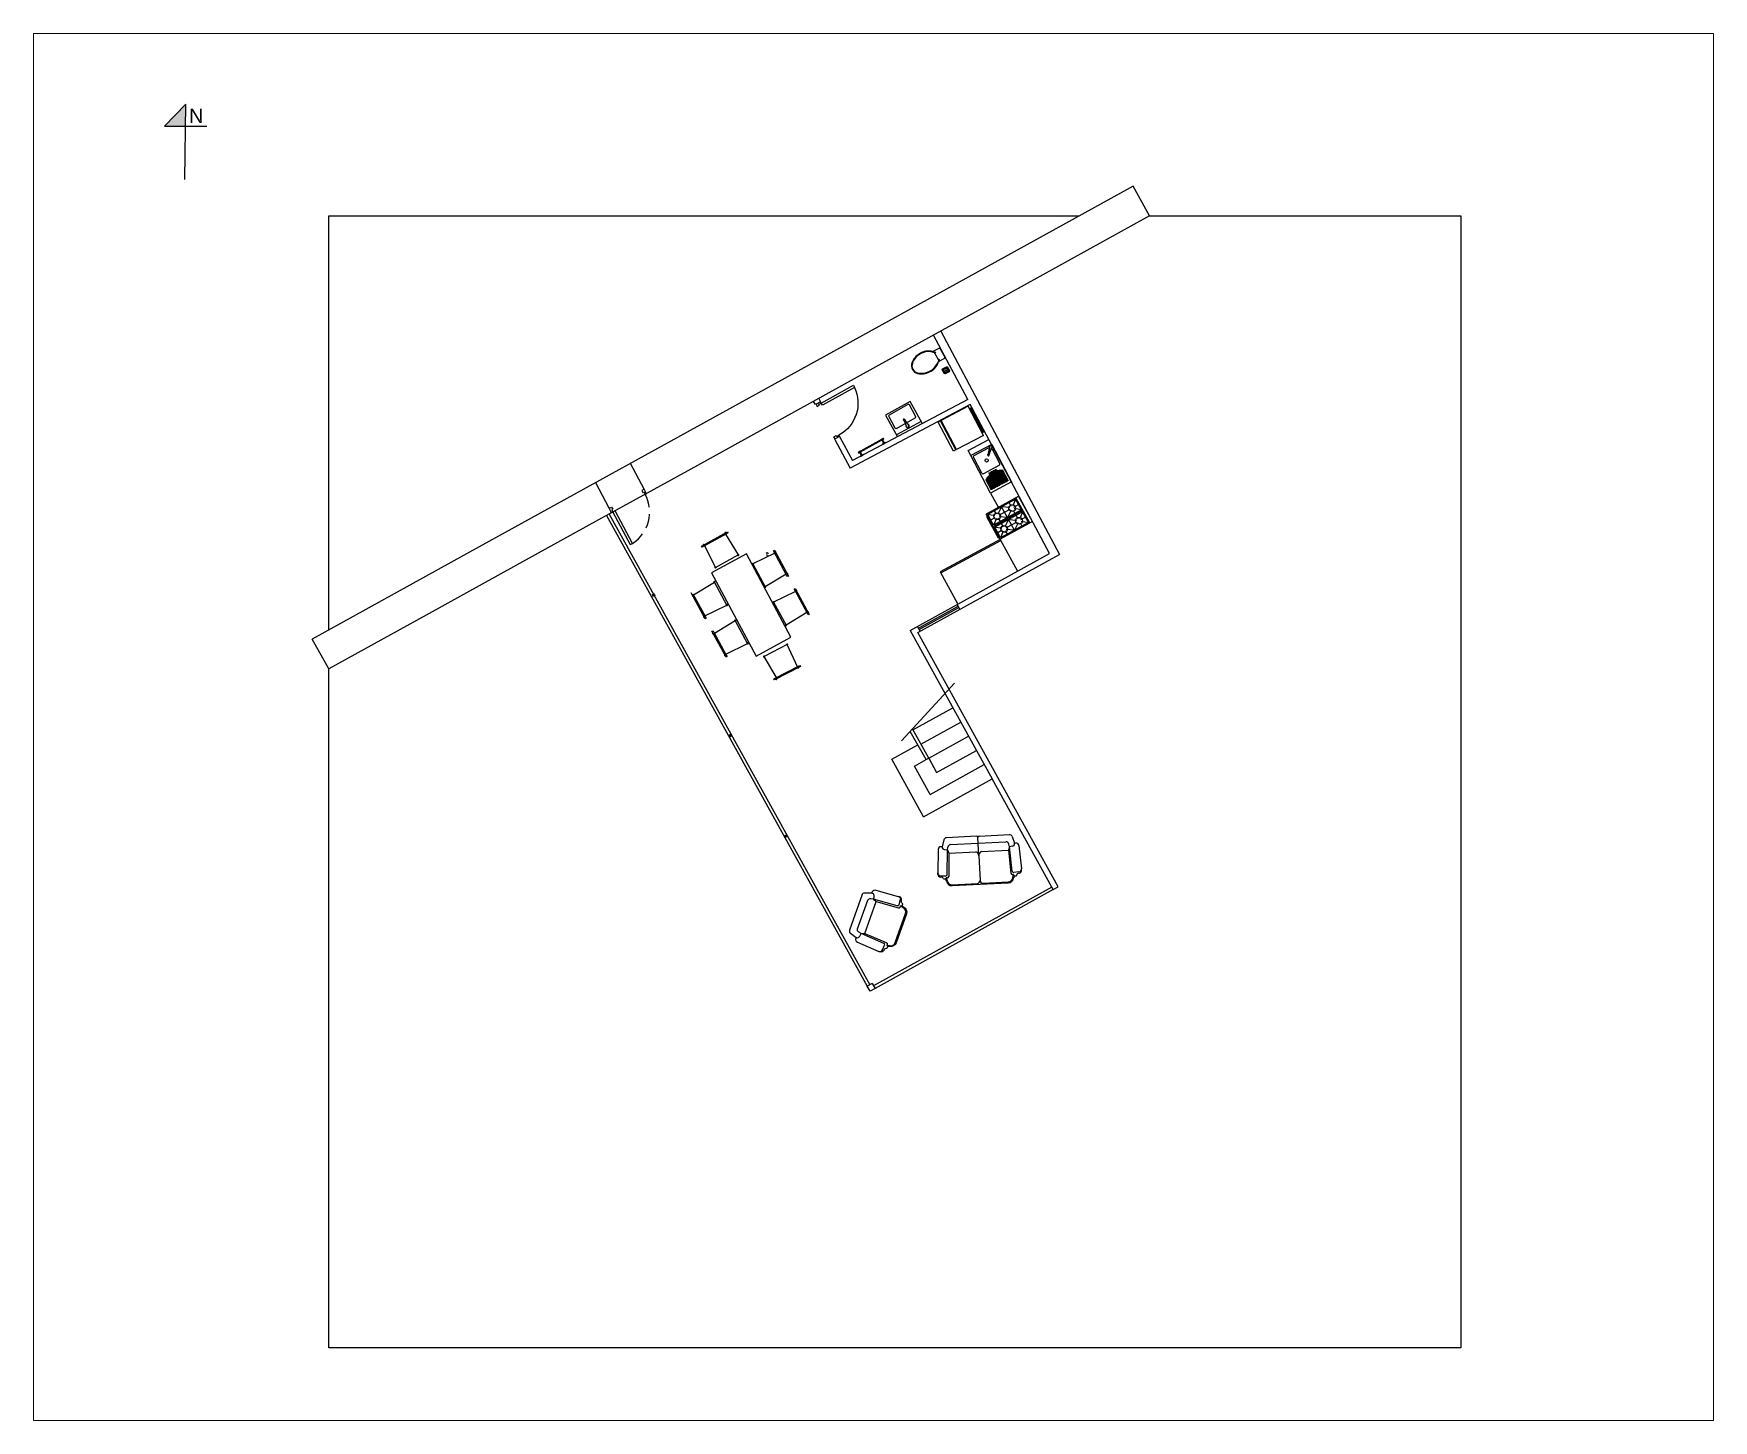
# Paper-space layout 'Layout1' of a CAD drawing. Header units: millimetres. Extents: x 54 to 351, y 12 to 257.
# The model-space entities are those that its viewports show. They can reach past a viewport. Long polylines and large blocks are cut down to what shows.
import ezdxf

# ---------------------------------------------------------------- set-up
doc = ezdxf.new("R2010")
doc.units = ezdxf.units.MM
doc.linetypes.add('ACAD_ISO04W100', pattern=[30, 24, -3, 0, -3])
doc.linetypes.add('HIDDEN', pattern=[0.375, 0.25, -0.125])
for name, color, linetype in [('A-DOOR-FULL', 3, 'Continuous'), ('A-FLOOR-STRS', 3, 'Continuous'), ('A-FURN', 9, 'Continuous'), ('A-GLAZ-FULL', 4, 'Continuous'), ('A-WALL-FULL-EXTR', 1, 'Continuous'), ('A-WALL-FULL-INTR', 2, 'Continuous')]:
    doc.layers.add(name, color=color, linetype=linetype)
doc.styles.add('Annotativa', font='arial.ttf')

# ---------------------------------------------------------------- blocks, each defined once
blk = doc.blocks.new('DOOR-65')
for points in [[(-0.07, 0.74), (-0.07, 0.09), (-0.025, 0.09), (-0.025, 0.74), (-0.07, 0.74)], [(-0.675, 0.09), (-0.7, 0.09), (-0.7, 0), (-0.655, 0), (-0.655, 0.045), (-0.675, 0.045), (-0.675, 0.09)], [(-0.025, 0.09), (0, 0.09), (0, 0), (-0.045, 0), (-0.045, 0.045), (-0.025, 0.045), (-0.025, 0.09)]]:
    blk.add_lwpolyline(points)
at = {"linetype": 'HIDDEN'}
blk.add_arc((-0.022, 0.089), 0.653, 94.2076, 179.8995, dxfattribs=at)

msp = doc.modelspace()

# ---------------------------------------------------------------- linework, layer by layer
at = {"linetype": 'ACAD_ISO04W100', "ltscale": 0.1}
msp.add_line((2293.7, -633.1), (2387.6, -531), dxfattribs=at)
at = {"layer": 'A-DOOR-FULL'}
for points in [[(1840.8, -197.3), (1843, -196.2), (1838.8, -188.2), (1834.8, -190.3), (1836.9, -194.3), (1838.7, -193.4), (1840.8, -197.3)], [(1783.8, -228.6), (1781.6, -229.8), (1777.4, -221.9), (1781.4, -219.8), (1783.5, -223.7), (1781.7, -224.7), (1783.8, -228.6)], [(1818.2, -284), (1787.8, -226.5), (1783.8, -228.6), (1814.2, -286.1), (1818.2, -284)]]:
    msp.add_lwpolyline(points, dxfattribs=at)
at = {"layer": 'A-DOOR-FULL', "linetype": 'HIDDEN'}
msp.add_arc((1783.5, -228.7), 65.3, 302.0952, 28.7063, dxfattribs=at)
at = {"layer": 'A-FLOOR-STRS', "ltscale": 0.1}
for p, q in [((2314, -613.4), (2384.5, -574.6)), ((2327.8, -638.5), (2398.3, -599.6)), ((2276.4, -665.3), (2322.8, -639.7)), ((2341.7, -663.6), (2412.2, -624.7)), ((2355.5, -688.7), (2426.1, -649.8)), ((2332.4, -766.9), (2276.4, -665.3)), ((2316.5, -677.5), (2337.3, -666)), ((2344.1, -727.7), (2316.5, -677.5)), ((2341.7, -663.6), (2355.5, -688.7)), ((2344.1, -727.7), (2439.9, -674.9)), ((2332.4, -766.9), (2453.8, -700))]:
    msp.add_line(p, q, dxfattribs=at)
at = {"layer": 'A-FURN'}
for p, q in [((2359.6, 60.3), (2350.5, 55.4)), ((2350.5, 55.4), (2360.2, 37.7)), ((2351, 54.5), (2352.3, 55.2)), ((2351, 54.5), (2352.5, 51.9)), ((2352.3, 55.2), (2353.8, 52.6)), ((2352.5, 51.9), (2353.8, 52.6)), ((2358.3, 41.2), (2359.6, 42)), ((2359.6, 42), (2361.1, 39.3)), ((2359.7, 38.6), (2361.1, 39.3)), ((2360.2, 37.7), (2369.3, 42.7)), ((2365.7, 23), (2366.1, 24.4)), ((2369.6, 16), (2365.7, 23)), ((2366.1, 24.4), (2373.1, 28.2)), ((2366.3, 23.1), (2366.5, 24)), ((2369.9, 16.4), (2366.3, 23.1)), ((2366.5, 24), (2373.2, 27.7)), ((2367.3, 23.2), (2367.4, 23.3)), ((2370.6, 17.3), (2367.3, 23.2)), ((2367.4, 23.3), (2373.3, 26.6)), ((2370.9, 15.6), (2369.6, 16)), ((2370.9, 16.1), (2369.9, 16.4)), ((2370.8, 17.2), (2370.6, 17.3)), ((2376.7, 20.5), (2370.8, 17.2)), ((2377.5, 19.8), (2370.9, 16.1)), ((2377.9, 19.4), (2370.9, 15.6)), ((2373.1, 28.2), (2374.5, 27.8)), ((2373.2, 27.7), (2374.2, 27.4)), ((2373.3, 26.6), (2373.5, 26.5)), ((2373.5, 26.5), (2376.7, 20.6)), ((2374.2, 27.4), (2377.8, 20.7)), ((2374.5, 27.8), (2378.3, 20.8)), ((2376.7, 20.6), (2376.7, 20.5)), ((2377.8, 20.7), (2377.5, 19.8)), ((2378.3, 20.8), (2377.9, 19.4)), ((2308.9, -33.2), (2265.3, -57.7)), ((2265.3, -57.7), (2285.8, -94.6)), ((2305, -38.6), (2271.9, -57.3)), ((2318.6, -59.4), (2307.7, -39.4)), ((2330.3, -71.5), (2308.9, -33.2)), ((2271.1, -60), (2282.2, -79.9)), ((2328.7, -68.7), (2284.6, -92.4)), ((2284.9, -80.7), (2300.3, -72.1)), ((2302.8, -70.7), (2318.1, -62.2)), ((2258.2, -100.7), (2221, -121.2)), ((2221.5, -122.1), (2258.6, -101.6)), ((2259.9, -99.4), (2258.1, -100.3)), ((2258.1, -100.3), (2258.3, -100.5)), ((2258.3, -100.5), (2258.1, -100.6)), ((2258.1, -100.6), (2258.2, -100.7)), ((2258.6, -101.6), (2258.2, -100.7)), ((2258.3, -100.5), (2258.8, -101.6)), ((2258.6, -101.6), (2258.7, -101.7)), ((2258.7, -101.7), (2258.8, -101.6)), ((2258.8, -101.6), (2259, -101.8)), ((2259, -101.8), (2260.7, -100.8)), ((2262.3, -107.1), (2259.3, -101.6)), ((2260, -99.6), (2259.9, -99.4)), ((2260.4, -99.4), (2260, -99.6)), ((2260.6, -100.6), (2260, -99.6)), ((2260.3, -108.2), (2265.5, -105.4)), ((2261, -100.4), (2260.4, -99.4)), ((2263.4, -106.5), (2260.4, -101)), ((2265.7, -105.8), (2260.5, -108.7)), ((2260.6, -100.6), (2261, -100.4)), ((2260.7, -100.8), (2260.6, -100.6)), ((2261, -99), (2260.8, -99.1)), ((2261.4, -100.2), (2260.8, -99.1)), ((2261.6, -100.1), (2261, -99)), ((2261.4, -100.2), (2261.6, -100.1)), ((2261.7, -98.6), (2261.6, -98.7)), ((2262.2, -99.7), (2261.6, -98.7)), ((2262.3, -99.7), (2261.7, -98.6)), ((2262.2, -99.7), (2262.3, -99.7)), ((2453, -109), (2415.9, -128.7)), ((2446.7, -115.7), (2421.6, -129)), ((2449.2, -115.8), (2448.2, -115.5)), ((2453, -116.9), (2452.4, -116.8)), ((2453, -109), (2488.2, -175.3)), ((2467.5, -143.1), (2454.2, -117.9)), ((2217.5, -123.1), (2217.4, -123.1)), ((2217.4, -123.1), (2217.9, -124.2)), ((2218.1, -124.1), (2217.5, -123.1)), ((2217.9, -124.2), (2218.1, -124.1)), ((2218.7, -123.8), (2218.1, -122.7)), ((2218.3, -122.7), (2218.1, -122.7)), ((2218.8, -123.7), (2218.3, -122.7)), ((2219.1, -122.2), (2218.7, -122.4)), ((2219.3, -123.4), (2218.7, -122.4)), ((2218.7, -123.8), (2218.8, -123.7)), ((2220.7, -121), (2218.9, -122)), ((2218.9, -122), (2219.1, -122.2)), ((2219.6, -123.2), (2219.1, -122.2)), ((2219.3, -123.4), (2219.6, -123.2)), ((2219.6, -123.2), (2219.8, -123.5)), ((2219.8, -123.5), (2221.5, -122.5)), ((2223.2, -128.7), (2220.1, -123.3)), ((2220.8, -121.2), (2220.7, -121)), ((2221, -121.1), (2220.8, -121.2)), ((2220.8, -121.2), (2221.4, -122.3)), ((2221, -121.2), (2221, -121.1)), ((2221.5, -122.1), (2221, -121.2)), ((2226.3, -127), (2221.1, -129.9)), ((2224.2, -128.2), (2221.2, -122.7)), ((2221.3, -130.3), (2226.5, -127.5)), ((2221.4, -122.3), (2221.6, -122.2)), ((2221.5, -122.5), (2221.4, -122.3)), ((2221.6, -122.2), (2221.5, -122.1)), ((2435.7, -160), (2420.7, -131.7)), ((2466.7, -145.8), (2438.5, -160.8)), ((2447.1, -125.1), (2446.6, -126.5)), ((2449.2, -125.7), (2448.7, -127.2)), ((2452.8, -190.2), (2442.7, -171.3)), ((2454.6, -189.3), (2443.9, -169.2)), ((2456.3, -188.3), (2445.1, -167.2)), ((2458.1, -187.4), (2446.4, -165.5)), ((2461.6, -185.5), (2447.7, -159.4)), ((2459.9, -186.5), (2447.8, -163.8)), ((2463.4, -184.6), (2449.5, -158.5)), ((2488.2, -175.3), (2451.1, -195)), ((2465.2, -183.7), (2451.3, -157.5)), ((2466.9, -182.7), (2453, -156.6)), ((2468.7, -181.8), (2454.8, -155.7)), ((2470.4, -180.8), (2456.6, -154.7)), ((2472.2, -179.9), (2458.3, -153.8)), ((2474, -179), (2460.1, -152.8)), ((2475.7, -178), (2463.4, -154.8)), ((2477.5, -177.1), (2465.5, -154.4)), ((2479.3, -176.2), (2467.6, -154.1)), ((2481, -175.2), (2469.8, -154)), ((2482.8, -174.3), (2472.1, -154.1)), ((1940.6, -288.8), (1986.1, -263.6)), ((1984.4, -266.8), (1944.2, -289.1)), ((1980.8, -266.5), (1981.8, -268.2)), ((1987, -265.3), (1984.4, -266.8)), ((1941.6, -290.6), (1940.6, -288.8)), ((1944.2, -289.1), (1941.6, -290.6)), ((1945.9, -285.9), (1946.8, -287.7)), ((1945.9, -288.2), (1965.1, -326.7)), ((1982.7, -267.8), (2005.3, -304.4)), ((2067.4, -296.9), (2069.1, -296)), ((2069.1, -296), (2093.9, -341.7)), ((2468.1, -277.1), (2362.3, -334.3)), ((1965.1, -326.7), (2005.3, -304.4)), ((2069.8, -301.3), (2031, -320.1)), ((2031, -320.1), (2053, -360.5)), ((2054.8, -301.1), (2056.5, -300.1)), ((2056.5, -300.1), (2058, -302.7)), ((2057.6, -306.3), (2059.4, -305.4)), ((2090.7, -340), (2067.4, -296.9)), ((2072, -301.2), (2070.2, -302.2)), ((1926.3, -374.8), (1963.1, -352.5)), ((1985.1, -393), (1963.1, -352.5)), ((2089.8, -338.2), (2053, -360.5)), ((2091.1, -336.4), (2089.3, -337.3)), ((1946.9, -417.1), (1922.1, -371.4)), ((1925.3, -373.1), (1947.3, -413.5)), ((2106.6, -369.1), (2067.8, -387.9)), ((2104.2, -364.7), (2105.9, -363.8)), ((2105.6, -367.4), (2104.2, -364.7)), ((2127.6, -407.8), (2105.6, -367.4)), ((2105.9, -363.8), (2130.7, -409.5)), ((2108.8, -369), (2107, -370)), ((1944.1, -411.8), (1945.8, -410.9)), ((1946.3, -411.7), (1985.1, -393)), ((1947.3, -413.5), (1948.7, -416.1)), ((2067.8, -387.9), (2089.8, -428.3)), ((2126.6, -406), (2089.8, -428.3)), ((2127.9, -404.2), (2126.1, -405.2)), ((2129, -410.4), (2127.6, -407.8)), ((2130.7, -409.5), (2129, -410.4)), ((1948.7, -416.1), (1946.9, -417.1)), ((1958.9, -439.2), (1960.7, -438.2)), ((1983.8, -484.9), (1958.9, -439.2)), ((1960.7, -438.2), (1962.1, -440.9)), ((1961.8, -444.5), (1963.6, -443.5)), ((1962.1, -440.9), (1984.1, -481.3)), ((1963.1, -442.6), (1999.9, -420.4)), ((2021.9, -460.8), (1999.9, -420.4)), ((1983.1, -479.5), (2021.9, -460.8)), ((2091.7, -462.7), (2050.9, -484)), ((2109.8, -501.8), (2091.7, -462.7)), ((1980.9, -479.6), (1982.7, -478.7)), ((1985.5, -483.9), (1983.8, -484.9)), ((1984.1, -481.3), (1985.5, -483.9)), ((2072.6, -521.2), (2050.9, -484)), ((2115.1, -501.2), (2069.1, -525.3)), ((2070.8, -522.1), (2111.6, -500.8)), ((2109.8, -504), (2108.9, -502.2)), ((2111.6, -500.8), (2114.2, -499.5)), ((2114.2, -499.5), (2115.1, -501.2)), ((2068.1, -523.5), (2070.8, -522.1)), ((2069.1, -525.3), (2068.1, -523.5)), ((2074.4, -522.5), (2073.5, -520.8)), ((2431.2, -801.1), (2484.4, -798.5)), ((2358.5, -824.8), (2357.8, -866.1)), ((2365.3, -819.8), (2363.2, -819.9)), ((2368.4, -807.8), (2365.3, -819.8)), ((2369.8, -824.8), (2375, -825.4)), ((2426.2, -801.4), (2373, -804)), ((2374.3, -868.9), (2375, -825.4)), ((2375, -825.4), (2375.6, -820.6)), ((2375, -825.4), (2377.6, -831.3)), ((2377.6, -831.3), (2425, -829)), ((2430.4, -836.2), (2428.8, -803.7)), ((2435, -828.5), (2482.5, -826.1)), ((2484.4, -820), (2482.5, -826.1)), ((2482.5, -826.1), (2487, -866.9)), ((2484.4, -820), (2483.4, -815.2)), ((2489.5, -818.9), (2484.4, -820)), ((2489.5, -863.2), (2484.4, -820)), ((2489.3, -801.8), (2493.5, -813.4)), ((2493.5, -813.4), (2495.6, -813.3)), ((2500.8, -817.7), (2505.6, -858.8)), ((2377.6, -831.3), (2377.1, -872.3)), ((2430.4, -836.2), (2432.5, -879.7)), ((2505.7, -861), (2505.6, -858.8)), ((2357.9, -868.4), (2357.8, -866.1)), ((2362.7, -871.2), (2371.7, -871.4)), ((2363.1, -873.4), (2362.8, -873.4)), ((2367.9, -877.4), (2367.8, -877)), ((2372, -877.2), (2367.9, -877.4)), ((2372, -877.2), (2372.8, -874.9)), ((2373, -880.6), (2372, -877.2)), ((2374.7, -874.8), (2372.8, -874.9)), ((2372.8, -874.9), (2374.5, -880.2)), ((2383.2, -887.1), (2427.8, -884.9)), ((2437.8, -884.4), (2482.3, -882.2)), ((2489.6, -869.1), (2491.5, -869)), ((2490.4, -874.5), (2491.5, -869)), ((2491.5, -869), (2492.6, -871.3)), ((2492.6, -871.3), (2491.9, -874.7)), ((2501.2, -864.4), (2492.2, -865.4)), ((2492.6, -871.3), (2496.6, -871.1)), ((2496.6, -871.1), (2496.7, -870.6)), ((2501.1, -866.6), (2501.3, -866.6))]:
    msp.add_line(p, q, dxfattribs=at)
at = {"layer": 'A-FURN', "ltscale": 0.1}
for p, q in [((2370.2, 45.9), (2362.8, 59.4)), ((2440.6, -86.3), (2418.2, -43.8)), ((2260.3, -108.2), (2260.5, -108.7)), ((2265.5, -105.4), (2265.7, -105.8)), ((2411.2, -119.9), (2448.1, -100.3)), ((2221.1, -129.9), (2221.3, -130.3)), ((2226.3, -127), (2226.5, -127.5)), ((2415.9, -128.7), (2411.2, -119.9)), ((2451.1, -195), (2464.8, -220.4)), ((2524.9, -245.5), (2500.3, -200.8)), ((1986.1, -263.6), (1987, -265.3)), ((2363.2, -336), (2469, -278.8)), ((2468.1, -277.1), (2498.9, -333)), ((2415.2, -305.7), (2416.1, -307.4)), ((2092.2, -342.6), (2090.7, -340)), ((2093.9, -341.7), (2092.2, -342.6)), ((2362.3, -334.3), (2393.1, -391.4)), ((2380.3, -816.2), (2478.2, -811.3)), ((2383.3, -888.6), (2482.4, -883.7))]:
    msp.add_line(p, q, dxfattribs=at)
at = {"layer": 'A-FURN', "ltscale": 0.001}
for p, q in [((2411.5, -41.8), (2363.7, -67)), ((2438.5, -93.1), (2411.5, -41.8)), ((2418.2, -43.8), (2413.8, -46.2)), ((2438, -87.7), (2415.6, -45.2)), ((2438.8, -87.2), (2416.4, -44.8)), ((2362.8, -67.4), (2358.4, -69.8)), ((2385.5, -121.1), (2358.4, -69.8)), ((2389.9, -118.7), (2362.8, -67.4)), ((2364.2, -67.8), (2363.3, -68.3)), ((2390.8, -118.3), (2363.7, -67)), ((2440.6, -86.3), (2436.2, -88.6)), ((2390.3, -117.4), (2389.4, -117.8)), ((2438.5, -93.1), (2390.8, -118.3)), ((2389.9, -118.7), (2385.5, -121.1)), ((2451.1, -195), (2415.9, -128.7)), ((2501.2, -200.4), (2443.4, -232.2)), ((2495.2, -205.9), (2470.6, -219.4)), ((2495.2, -205.9), (2490.4, -217.9)), ((2505.5, -224.7), (2495.2, -205.9)), ((2520.6, -247.9), (2495.9, -203.2)), ((2468, -276.8), (2443.4, -232.2)), ((2468, -276.8), (2443.4, -232.2)), ((2470.6, -219.4), (2446.1, -232.9)), ((2458.8, -235.3), (2446.1, -232.9)), ((2456.5, -251.8), (2446.1, -232.9)), ((2508.2, -225.5), (2455.7, -254.5)), ((2457.5, -226.7), (2460.8, -232.6)), ((2470.6, -219.4), (2464.1, -232.4)), ((2466.1, -234.2), (2475.8, -228.8)), ((2481, -238.3), (2466.5, -236.9)), ((2485.1, -220.8), (2470.6, -219.4)), ((2481, -238.3), (2470.6, -219.4)), ((2475.8, -228.8), (2485.5, -223.5)), ((2507.5, -228.2), (2480.9, -242.9)), ((2505.5, -224.7), (2481, -238.3)), ((2487.6, -225.3), (2481, -238.3)), ((2483.8, -212.2), (2487.1, -218.2)), ((2490.9, -225.1), (2494.1, -231)), ((2492.4, -219.7), (2500.3, -215.3)), ((2505.2, -224.9), (2492.8, -222.4)), ((2496.1, -234.5), (2499.4, -240.5)), ((2507.5, -228.2), (2502.7, -240.3)), ((2517.8, -247.1), (2507.5, -228.2)), ((2451.3, -242.4), (2459.2, -238)), ((2481, -238.3), (2456.5, -251.8)), ((2461.3, -239.8), (2456.5, -251.8)), ((2481.2, -242.7), (2458.4, -255.3)), ((2468.8, -274.1), (2458.4, -255.3)), ((2471.1, -257.6), (2458.4, -255.3)), ((2463.6, -264.7), (2471.5, -260.3)), ((2464.6, -239.5), (2467.9, -245.5)), ((2524.9, -245.5), (2468, -276.8)), ((2493.3, -260.6), (2468.8, -274.1)), ((2473.6, -262.1), (2468.8, -274.1)), ((2469.8, -249), (2473.1, -255)), ((2482.9, -241.8), (2476.4, -254.7)), ((2476.9, -261.9), (2480.2, -267.8)), ((2478.4, -256.5), (2488.1, -251.2)), ((2493.3, -260.6), (2478.9, -259.2)), ((2482.9, -241.8), (2497.4, -243.2)), ((2493.3, -260.6), (2482.9, -241.8)), ((2488.1, -251.2), (2497.8, -245.8)), ((2517.8, -247.1), (2493.3, -260.6)), ((2499.9, -247.6), (2493.3, -260.6)), ((2503.2, -247.4), (2506.5, -253.4)), ((2504.7, -242), (2512.7, -237.7)), ((2505.1, -244.7), (2517.8, -247.1)), ((2019.6, -302.6), (1958.1, -336)), ((2098.3, -449.8), (2019.6, -302.6)), ((1958.1, -336), (2036.8, -483.2)), ((2036.8, -483.2), (2098.3, -449.8))]:
    msp.add_line(p, q, dxfattribs=at)
at = {"layer": 'A-FURN', "ltscale": 4}
for p, q in [((2448.4, -122.2), (2449.5, -114.6)), ((2448.6, -118.8), (2448.7, -118.5)), ((2448.7, -118.3), (2448.8, -118)), ((2448.7, -118.5), (2448.7, -118.3)), ((2448.8, -117.7), (2448.9, -117.4)), ((2448.8, -118), (2448.8, -117.7)), ((2448.9, -117.1), (2449, -116.9)), ((2448.9, -117.4), (2448.9, -117.1)), ((2449, -116.9), (2449.1, -116)), ((2449.1, -116), (2449.2, -115.9)), ((2449.2, -115.6), (2449.3, -115.5)), ((2449.2, -115.7), (2449.2, -115.6)), ((2449.2, -115.8), (2449.2, -115.7)), ((2449.2, -115.7), (2449.2, -115.7)), ((2449.2, -115.9), (2449.2, -115.8)), ((2449.3, -115.3), (2449.4, -115.2)), ((2449.3, -115.4), (2449.3, -115.3)), ((2449.3, -115.3), (2449.3, -115.3)), ((2449.3, -115.5), (2449.3, -115.4)), ((2449.3, -115.5), (2449.3, -115.5)), ((2449.4, -114), (2449.4, -113.9)), ((2449.5, -114), (2449.4, -114)), ((2449.4, -114.9), (2449.5, -114.8)), ((2449.4, -115), (2449.4, -114.9)), ((2449.4, -114.9), (2449.4, -114.9)), ((2449.4, -115.1), (2449.4, -115)), ((2449.4, -115.2), (2449.4, -115.1)), ((2449.4, -115.1), (2449.4, -115.1)), ((2449.5, -114.1), (2449.5, -114)), ((2449.5, -114), (2449.5, -114)), ((2449.5, -114.2), (2449.5, -114.1)), ((2449.5, -114.1), (2449.5, -114.1)), ((2449.5, -114.1), (2449.5, -114.1)), ((2449.5, -114.1), (2449.5, -114.1)), ((2449.5, -114.3), (2449.5, -114.2)), ((2449.5, -114.2), (2449.5, -114.2)), ((2449.5, -114.2), (2449.5, -114.2)), ((2449.5, -114.4), (2449.5, -114.3)), ((2449.5, -114.3), (2449.5, -114.3)), ((2449.5, -114.3), (2449.5, -114.3)), ((2449.5, -114.5), (2449.5, -114.4)), ((2449.5, -114.4), (2449.5, -114.4)), ((2449.5, -114.4), (2449.5, -114.4)), ((2449.5, -114.4), (2449.5, -114.4)), ((2449.5, -114.6), (2449.5, -114.5)), ((2449.5, -114.5), (2449.5, -114.5)), ((2449.5, -114.5), (2449.5, -114.5)), ((2449.5, -114.7), (2449.5, -114.6)), ((2449.5, -114.8), (2449.5, -114.7)), ((2449.5, -114.7), (2449.5, -114.7)), ((2452.8, -115.7), (2449.6, -122.6)), ((2451.6, -118.8), (2451.7, -118.6)), ((2451.7, -118.6), (2451.8, -118.3)), ((2451.8, -118.3), (2451.9, -118.1)), ((2451.9, -118), (2452, -117.9)), ((2451.9, -118.1), (2451.9, -118)), ((2452, -117.8), (2452, -117.7)), ((2452, -117.7), (2452.1, -117.7)), ((2452, -117.9), (2452, -117.8)), ((2452, -117.9), (2452, -117.9)), ((2452.1, -117.5), (2452.2, -117.4)), ((2452.1, -117.6), (2452.1, -117.5)), ((2452.1, -117.7), (2452.1, -117.6)), ((2452.1, -117.6), (2452.1, -117.6)), ((2452.2, -117.4), (2452.2, -117.3)), ((2452.2, -117.3), (2452.3, -117.3)), ((2452.2, -117.4), (2452.2, -117.4)), ((2452.3, -117.1), (2452.4, -117)), ((2452.3, -117.2), (2452.3, -117.1)), ((2452.3, -117.1), (2452.3, -117.1)), ((2452.3, -117.3), (2452.3, -117.2)), ((2452.4, -116.8), (2452.4, -116.7)), ((2452.4, -116.7), (2452.5, -116.7)), ((2452.4, -116.9), (2452.4, -116.8)), ((2452.4, -117), (2452.4, -116.9)), ((2452.4, -116.9), (2452.4, -116.9)), ((2452.5, -116.5), (2452.5, -116.4)), ((2452.5, -116.4), (2452.6, -116.4)), ((2452.5, -116.6), (2452.5, -116.5)), ((2452.5, -116.7), (2452.5, -116.6)), ((2452.5, -116.6), (2452.5, -116.6)), ((2452.6, -116.1), (2452.7, -116)), ((2452.6, -116.2), (2452.6, -116.1)), ((2452.6, -116.3), (2452.6, -116.2)), ((2452.6, -116.2), (2452.6, -116.2)), ((2452.6, -116.4), (2452.6, -116.3)), ((2452.7, -115.9), (2452.7, -115.8)), ((2452.7, -115.8), (2452.8, -115.8)), ((2452.7, -116), (2452.7, -115.9)), ((2452.7, -116), (2452.7, -116)), ((2452.8, -115.8), (2452.8, -115.7)), ((2446.5, -127.3), (2446.5, -127.2)), ((2446.5, -127.2), (2446.5, -127.2)), ((2446.5, -127.2), (2446.5, -127.2)), ((2446.5, -127.4), (2446.5, -127.3)), ((2446.5, -127.3), (2446.5, -127.3)), ((2446.5, -127.3), (2446.5, -127.3)), ((2446.5, -127.4), (2446.5, -127.4)), ((2446.5, -127.4), (2446.5, -127.4)), ((2446.6, -126.6), (2446.6, -126.5)), ((2446.6, -126.7), (2446.6, -126.6)), ((2446.6, -126.6), (2446.6, -126.6)), ((2446.6, -126.8), (2446.6, -126.7)), ((2446.6, -126.7), (2446.6, -126.7)), ((2446.6, -126.9), (2446.6, -126.8)), ((2446.6, -126.8), (2446.6, -126.8)), ((2446.6, -127), (2446.6, -126.9)), ((2446.6, -126.9), (2446.6, -126.9)), ((2446.6, -126.9), (2446.6, -126.9)), ((2446.6, -127.1), (2446.6, -127)), ((2446.6, -127), (2446.6, -127)), ((2446.6, -127), (2446.6, -127)), ((2446.5, -127.2), (2446.5, -127.1)), ((2446.5, -127.1), (2446.6, -127.1)), ((2446.6, -127.1), (2446.6, -127.1)), ((2446.6, -127.1), (2446.6, -127.1)), ((2447.1, -124.9), (2447.2, -124.8)), ((2447.1, -125), (2447.1, -124.9)), ((2447.1, -124.9), (2447.1, -124.9)), ((2447.1, -125.1), (2447.1, -125)), ((2447.1, -125), (2447.1, -125)), ((2447.1, -125.1), (2447.1, -125.1)), ((2447.2, -124.6), (2447.2, -124.5)), ((2447.2, -124.5), (2447.3, -124.5)), ((2447.2, -124.7), (2447.2, -124.6)), ((2447.2, -124.6), (2447.2, -124.6)), ((2447.2, -124.8), (2447.2, -124.7)), ((2447.2, -124.8), (2447.2, -124.8)), ((2447.3, -124.2), (2447.4, -124.1)), ((2447.3, -124.3), (2447.3, -124.2)), ((2447.3, -124.4), (2447.3, -124.3)), ((2447.3, -124.5), (2447.3, -124.4)), ((2447.3, -124.4), (2447.3, -124.4)), ((2447.4, -123.9), (2447.5, -123.8)), ((2447.4, -124), (2447.4, -123.9)), ((2447.4, -124.1), (2447.4, -124)), ((2447.4, -124), (2447.4, -124)), ((2447.5, -123.6), (2447.6, -123.5)), ((2447.5, -123.7), (2447.5, -123.6)), ((2447.5, -123.8), (2447.5, -123.7)), ((2447.6, -123.2), (2447.7, -123.1)), ((2447.6, -123.3), (2447.6, -123.2)), ((2447.6, -123.4), (2447.6, -123.3)), ((2447.6, -123.5), (2447.6, -123.4)), ((2447.7, -122.8), (2447.8, -122.7)), ((2447.7, -122.9), (2447.7, -122.8)), ((2447.7, -123), (2447.7, -122.9)), ((2447.7, -123.1), (2447.7, -123)), ((2447.8, -122.4), (2447.9, -122.1)), ((2447.8, -122.5), (2447.8, -122.4)), ((2447.8, -122.6), (2447.8, -122.5)), ((2447.8, -122.7), (2447.8, -122.6)), ((2447.9, -122.1), (2448, -121.9)), ((2448, -121.6), (2448.1, -121.3)), ((2448, -121.9), (2448, -121.6)), ((2448.1, -121.3), (2448.2, -121)), ((2448.2, -120.8), (2448.3, -120.5)), ((2448.2, -121), (2448.2, -120.8)), ((2448.3, -120.5), (2448.4, -120.2)), ((2448.3, -128), (2448.4, -127.9)), ((2448.4, -119.9), (2448.5, -119.6)), ((2448.4, -120.2), (2448.4, -119.9)), ((2448.4, -127.9), (2448.4, -127.8)), ((2448.4, -127.8), (2448.4, -127.8)), ((2448.4, -127.8), (2448.5, -127.8)), ((2448.4, -127.9), (2448.4, -127.9)), ((2448.4, -127.9), (2448.4, -127.9)), ((2448.4, -127.9), (2448.4, -127.9)), ((2448.5, -119.4), (2448.6, -119.1)), ((2448.5, -119.6), (2448.5, -119.4)), ((2448.5, -127.7), (2448.5, -127.6)), ((2448.5, -127.6), (2448.6, -127.6)), ((2448.5, -127.8), (2448.5, -127.7)), ((2448.5, -127.7), (2448.5, -127.7)), ((2448.5, -127.7), (2448.5, -127.7)), ((2448.5, -127.7), (2448.5, -127.7)), ((2448.6, -119.1), (2448.6, -118.8)), ((2448.6, -127.5), (2448.6, -127.4)), ((2448.6, -127.4), (2448.7, -127.4)), ((2448.6, -127.6), (2448.6, -127.5)), ((2448.6, -127.5), (2448.6, -127.5)), ((2448.6, -127.5), (2448.6, -127.5)), ((2448.6, -127.6), (2448.6, -127.6)), ((2448.6, -127.6), (2448.6, -127.6)), ((2448.7, -127.3), (2448.7, -127.2)), ((2448.7, -127.2), (2448.7, -127.2)), ((2448.7, -127.4), (2448.7, -127.3)), ((2448.7, -127.3), (2448.7, -127.3)), ((2448.7, -127.4), (2448.7, -127.4)), ((2449.2, -125.5), (2449.3, -125.4)), ((2449.2, -125.6), (2449.2, -125.5)), ((2449.2, -125.5), (2449.2, -125.5)), ((2449.2, -125.7), (2449.2, -125.6)), ((2449.2, -125.6), (2449.2, -125.6)), ((2449.2, -125.7), (2449.2, -125.7)), ((2449.3, -125.2), (2449.3, -125.1)), ((2449.3, -125.1), (2449.4, -125.1)), ((2449.3, -125.3), (2449.3, -125.2)), ((2449.3, -125.2), (2449.3, -125.2)), ((2449.3, -125.4), (2449.3, -125.3)), ((2449.3, -125.3), (2449.3, -125.3)), ((2449.3, -125.4), (2449.3, -125.4)), ((2449.4, -124.8), (2449.5, -124.7)), ((2449.4, -124.9), (2449.4, -124.8)), ((2449.4, -125), (2449.4, -124.9)), ((2449.4, -125.1), (2449.4, -125)), ((2449.4, -125), (2449.4, -125)), ((2449.5, -124.4), (2449.6, -124.3)), ((2449.5, -124.5), (2449.5, -124.4)), ((2449.5, -124.6), (2449.5, -124.5)), ((2449.5, -124.7), (2449.5, -124.6)), ((2449.6, -124.2), (2449.7, -124.1)), ((2449.6, -124.3), (2449.6, -124.2)), ((2449.6, -124.3), (2449.6, -124.3)), ((2449.7, -123.8), (2449.8, -123.7)), ((2449.7, -123.9), (2449.7, -123.8)), ((2449.7, -124), (2449.7, -123.9)), ((2449.7, -124.1), (2449.7, -124)), ((2449.8, -123.5), (2449.9, -123.4)), ((2449.8, -123.6), (2449.8, -123.5)), ((2449.8, -123.7), (2449.8, -123.6)), ((2449.8, -123.7), (2449.8, -123.7)), ((2449.9, -123.2), (2450, -123)), ((2449.9, -123.3), (2449.9, -123.2)), ((2449.9, -123.4), (2449.9, -123.3)), ((2450, -123), (2450.1, -122.7)), ((2450.1, -122.7), (2450.2, -122.4)), ((2450.2, -122.4), (2450.3, -122.2)), ((2450.3, -122.2), (2450.4, -121.9)), ((2450.4, -121.9), (2450.5, -121.7)), ((2450.5, -121.7), (2450.6, -121.4)), ((2450.6, -121.4), (2450.7, -121.1)), ((2450.7, -121.1), (2450.8, -120.9)), ((2450.8, -120.9), (2450.9, -120.6)), ((2450.9, -120.6), (2451, -120.4)), ((2451, -120.4), (2451.1, -120.1)), ((2451.1, -120.1), (2451.2, -119.9)), ((2451.2, -119.9), (2451.3, -119.6)), ((2451.3, -119.6), (2451.4, -119.3)), ((2451.4, -119.3), (2451.5, -119.1)), ((2451.5, -119.1), (2451.6, -118.8))]:
    msp.add_line(p, q, dxfattribs=at)
for points in [[(2299.6, -65.6, 0.150311), (2299.4, -64.8, 1), (2297.1, -66.1, 0.145063), (2297.6, -66.6)], [(2297.1, -65.4), (2297.1, -65.4), (2297.2, -65.5), (2297.2, -65.5), (2297.2, -65.5), (2297.2, -65.5), (2297.2, -65.6), (2297.2, -65.6), (2297.2, -65.6), (2297.2, -65.7), (2297.2, -65.7), (2297.2, -65.7), (2297.2, -65.8), (2297.2, -65.8), (2297.3, -65.8), (2297.3, -65.9), (2297.3, -65.9), (2297.3, -65.9), (2297.3, -65.9), (2297.3, -66), (2297.3, -66), (2297.3, -66.1), (2297.4, -66.1), (2297.4, -66.2), (2297.4, -66.2), (2297.4, -66.2), (2297.5, -66.3), (2297.5, -66.3), (2297.5, -66.4), (2297.5, -66.4), (2297.6, -66.5), (2297.6, -66.5), (2297.6, -66.6), (2297.7, -66.6), (2297.7, -66.7), (2297.7, -66.7), (2297.7, -66.8), (2297.8, -66.8), (2297.8, -66.9), (2297.8, -66.9), (2297.8, -67), (2297.9, -67), (2297.9, -67.1), (2298, -67.2), (2298, -67.3), (2298.1, -67.4), (2298.1, -67.4), (2298.2, -67.5), (2298.2, -67.6), (2298.2, -67.7), (2298.3, -67.8), (2298.3, -67.8), (2298.4, -67.9), (2298.4, -68), (2298.4, -68.1), (2298.5, -68.2), (2298.5, -68.2), (2298.6, -68.3), (2298.6, -68.4), (2298.7, -68.5), (2298.7, -68.6), (2298.8, -68.8), (2299, -69.1), (2299.1, -69.3), (2299.2, -69.5), (2299.3, -69.8), (2299.4, -70), (2299.6, -70.3), (2299.7, -70.5), (2299.8, -70.8), (2299.9, -71.1), (2300, -71.3), (2300.1, -71.6), (2300.2, -71.8), (2300.3, -72.1), (2300.5, -72.3), (2300.6, -72.6), (2300.7, -72.8), (2300.8, -73.1), (2300.9, -73.3), (2301, -73.6), (2301, -73.6), (2301.1, -73.7), (2301.1, -73.8), (2301.1, -73.8), (2301.1, -73.9), (2301.2, -74), (2301.2, -74), (2301.2, -74.1), (2301.2, -74.1), (2301.3, -74.2), (2301.3, -74.3), (2301.3, -74.3), (2301.3, -74.4), (2301.4, -74.5), (2301.4, -74.5), (2301.4, -74.6), (2301.4, -74.6), (2301.5, -74.7), (2301.5, -74.8), (2301.5, -74.8), (2301.6, -74.9), (2301.6, -75), (2301.6, -75), (2301.7, -75.1), (2301.7, -75.1), (2301.7, -75.2), (2301.8, -75.2), (2301.8, -75.3), (2301.8, -75.4), (2301.9, -75.4), (2301.9, -75.5), (2301.9, -75.5), (2302, -75.6), (2302, -75.7), (2302, -75.7), (2302, -75.8), (2302.1, -75.9), (2299.4, -68.8, -0.75814), (2300.5, -68.1), (2305.2, -74.3), (2305.2, -74.3), (2305.2, -74.4), (2305.3, -74.4), (2305.3, -74.4), (2305.3, -74.4), (2305.3, -74.4), (2305.3, -74.5), (2305.4, -74.5), (2305.4, -74.5), (2305.4, -74.5), (2305.4, -74.5), (2305.5, -74.5), (2305.5, -74.6), (2305.5, -74.6), (2305.5, -74.6), (2305.6, -74.6), (2305.6, -74.6), (2305.6, -74.7), (2305.6, -74.7), (2305.6, -74.7), (2305.7, -74.7)], [(2301.8, -75.3, 0.243737), (2301.9, -78, 1), (2307, -75.1, 0.244286), (2304.8, -73.7)], [(2302.2, -76.6, 0.121688), (2302.5, -77.7, 1), (2306.4, -75.5, 0.123107), (2305.7, -74.7)], [(2452.6, -116.3, 0.243737), (2454.5, -114.3, 1), (2448.8, -112.7, 0.244286), (2449.3, -115.3)], [(2453.2, -115.1, 0.121688), (2453.8, -114.1, 1), (2449.5, -112.9, 0.123107), (2449.4, -113.9)], [(2446.5, -127, 0.150311), (2446.1, -127.6, 1), (2448.6, -128.4, 0.145063), (2448.6, -127.6)]]:
    msp.add_lwpolyline(points, format="xyb", dxfattribs=at)
for points in [[(2298.8, -64.5), (2298.8, -64.5), (2298.8, -64.5), (2298.8, -64.5), (2298.9, -64.6), (2298.9, -64.6), (2298.9, -64.6), (2298.9, -64.6), (2299, -64.7), (2299, -64.7), (2299, -64.7), (2299, -64.7), (2299, -64.8), (2299.1, -64.8), (2299.1, -64.8), (2299.1, -64.8), (2299.1, -64.9), (2299.2, -64.9), (2299.2, -64.9), (2299.2, -64.9), (2299.2, -65), (2299.2, -65), (2299.3, -65), (2299.3, -65.1), (2299.3, -65.1), (2299.4, -65.2), (2299.4, -65.2), (2299.4, -65.3), (2299.4, -65.3), (2299.5, -65.4), (2299.5, -65.4), (2299.5, -65.5), (2299.5, -65.5), (2299.6, -65.6), (2299.6, -65.6), (2299.6, -65.7), (2299.6, -65.7), (2299.7, -65.8), (2299.7, -65.8), (2299.7, -65.9), (2299.7, -65.9), (2299.8, -66), (2299.8, -66.1), (2299.9, -66.2), (2299.9, -66.3), (2300, -66.3), (2300, -66.4), (2300.1, -66.5), (2300.1, -66.6), (2300.2, -66.7), (2300.2, -66.8), (2300.3, -66.9), (2300.3, -66.9), (2300.4, -67), (2300.4, -67.1), (2300.5, -67.2), (2300.5, -67.3), (2300.6, -67.4), (2300.6, -67.5), (2300.7, -67.5), (2300.7, -67.6), (2300.9, -67.9), (2301, -68.1), (2301.2, -68.4), (2301.3, -68.6), (2301.5, -68.8), (2301.6, -69.1), (2301.8, -69.3), (2302, -69.6), (2302.1, -69.8), (2302.3, -70), (2302.4, -70.3), (2302.6, -70.5), (2302.8, -70.7), (2302.9, -71), (2303.1, -71.2), (2303.2, -71.4), (2303.4, -71.7), (2303.6, -71.9), (2303.7, -72.1), (2303.9, -72.3), (2304.4, -73), (2304.5, -73.2), (2304.5, -73.2), (2304.6, -73.3), (2304.6, -73.4), (2304.6, -73.4), (2304.7, -73.5), (2304.7, -73.5), (2304.7, -73.6), (2304.8, -73.7), (2304.8, -73.7), (2304.8, -73.8), (2304.9, -73.8), (2304.9, -73.9), (2304.9, -73.9), (2305, -74), (2305, -74.1), (2305, -74.1), (2305.1, -74.2), (2305.1, -74.2), (2305.2, -74.3)], [(2302.2, -76.7), (2302.2, -76.6), (2302.2, -76.6), (2302.2, -76.6), (2302.2, -76.5), (2302.2, -76.5), (2302.2, -76.5), (2302.2, -76.5), (2302.2, -76.4), (2302.2, -76.4), (2302.2, -76.4), (2302.2, -76.3), (2302.2, -76.3), (2302.2, -76.3), (2302.2, -76.2), (2302.2, -76.2), (2302.1, -76.2), (2302.1, -76.1), (2302.1, -76.1), (2302.1, -76.1), (2302.1, -76.1), (2302.1, -76), (2302.1, -75.9), (2302.1, -75.9)], [(2453.3, -115), (2453.2, -115.1), (2453.2, -115.1), (2453.2, -115.1), (2453.2, -115.1), (2453.2, -115.2), (2453.1, -115.2), (2453.1, -115.2), (2453.1, -115.2), (2453.1, -115.3), (2453.1, -115.3), (2453.1, -115.3), (2453, -115.3), (2453, -115.4), (2453, -115.4), (2453, -115.4), (2453, -115.4), (2452.9, -115.5), (2452.9, -115.5), (2452.9, -115.5), (2452.9, -115.5), (2452.9, -115.6), (2452.8, -115.7), (2452.8, -115.7)]]:
    msp.add_lwpolyline(points, dxfattribs=at)
at = {"layer": 'A-FURN', "ltscale": 0.001}
msp.add_lwpolyline([(2465.8, -273.6), (2445, -235.8), (2443.9, -236.4), (2464.7, -274.2)], close=True, dxfattribs=at)
at = {"layer": 'A-FURN'}
for points in [[(2224.2, -904.4), (2202, -967.2, 0.33005), (2203.7, -972.9), (2213.7, -980.2), (2213, -982.2, 0.394867), (2215.7, -988.5), (2253.7, -1004.8, 0.414214), (2260.3, -1002.2), (2263.9, -993.9, 0.414214), (2262.6, -990.6), (2222.6, -973.4), (2229, -973.3), (2266.8, -989.3, -0.396542), (2268.2, -992.4), (2267.5, -994.2)], [(2214, -980.3, 0.369416), (2220.1, -978), (2222.6, -973.4), (2218.3, -971, -0.366122), (2216, -965), (2234, -914.1)], [(2224.2, -904.4, -0.33005), (2229.1, -901.1), (2241.5, -901.6), (2242.2, -899.6, -0.394867), (2248.2, -896.5), (2288.1, -907.7, -0.414214), (2291.5, -913.8), (2289.1, -922.6, -0.414214), (2286, -924.3), (2244.1, -912.5), (2249, -916.7), (2288.4, -928, 0.396542), (2291.5, -926.4), (2292.1, -924.6)], [(2229, -973.3), (2249, -916.7, -0.622538)], [(2241.8, -901.8, -0.369416), (2245.1, -907.4), (2244.1, -912.5), (2239.3, -911.7, 0.366122), (2233.7, -915), (2234, -914.1)], [(2294.6, -924.4), (2296, -920.6), (2295.6, -920.3, -0.323545), (2293.6, -914.8), (2293.6, -914.6, 0.414214), (2290.2, -908.4), (2288.1, -907.7)], [(2300.9, -938.1, 0.372588), (2296.8, -927.7), (2292.1, -924.6), (2294.6, -924.4), (2297.6, -926.4, -0.370178), (2302.3, -938.6), (2284.2, -989.7, -0.370178), (2272.9, -996.2), (2269.4, -995.9), (2267.5, -994.2), (2273.1, -994.7, 0.372588), (2282.8, -989.2), (2300.9, -938.1, 0.414214)], [(2269.4, -995.9), (2268, -999.7), (2267.5, -999.7, 0.323545), (2262.5, -1002.7), (2262.4, -1003, -0.414214), (2255.8, -1005.6), (2253.7, -1004.8)]]:
    msp.add_lwpolyline(points, format="xyb", dxfattribs=at)
for centre, radius in [((2372, 21.9), 3.5), ((2372, 21.9), 0.8), ((2444.1, -137.4), 2.84)]:
    msp.add_circle(centre, radius, dxfattribs=at)
at = {"layer": 'A-FURN', "ltscale": 0.001}
for centre in [(2462.7, -236.1), (2489, -221.6), (2475, -258.4), (2501.3, -243.9)]:
    msp.add_circle(centre, 5.94, dxfattribs=at)
at = {"layer": 'A-FURN'}
for centre, radius, start, end in [((2360.7, 58.3), 2.37, 28.7543, 118.7543), ((2325.4, 30.1), 14.2, 160.929, 256.5797), ((2340.6, 24.9), 30.2, 119.8392, 160.929), ((2325.4, 30.1), 13.2, 160.929, 256.5797), ((2340.6, 24.9), 29.2, 119.8392, 160.929), ((2342.1, 24.9), 31, 77.3361, 122.307), ((2342.1, 24.9), 30, 77.3361, 122.307), ((2330, 47), 30, 295.2017, 340.1725), ((2330, 47), 31, 295.2017, 340.1725), ((2349.4, 57.4), 3.37, 257.3361, 298.7543), ((2349.4, 57.4), 2.37, 257.3361, 298.7543), ((2361.4, 35.6), 3.37, 118.7544, 160.1726), ((2361.4, 35.6), 2.37, 118.7544, 160.1726), ((2368.1, 44.8), 2.37, 298.7543, 28.7543), ((2329.1, 45.7), 30.2, 256.5797, 297.6695), ((2329.1, 45.7), 29.2, 256.5797, 297.6695), ((2272.9, -58.9), 2, 120.351, 210.351), ((2305.9, -40.4), 2, 28.2789, 118.2789), ((2283.9, -78.9), 2, 209.0943, 299.0943), ((2317, -60.6), 2, 304.2871, 34.2871), ((2260.6, -99.2), 0.254, 213.9031, 23.9449), ((2261.3, -98.9), 0.338, 28.924, 208.924), ((2261.2, -100.3), 0.254, 33.9031, 203.9449), ((2261.9, -99.9), 0.338, 208.924, 28.924), ((2447.6, -117.4), 2, 73.3611, 117.967), ((2452.4, -118.9), 2, 27.967, 73.3611), ((2217.8, -122.9), 0.338, 28.924, 208.924), ((2218.4, -123.9), 0.338, 208.924, 28.924), ((2218.5, -122.5), 0.254, 213.9031, 23.9449), ((2219.1, -123.6), 0.254, 33.9031, 203.9449), ((2422.4, -130.8), 2, 117.967, 207.967), ((2465.8, -144), 2, 297.967, 27.967), ((2437.5, -159), 2, 207.967, 297.967), ((1982.6, -265.5), 1, 29.0634, 209.0634), ((1944.1, -286.9), 1, 29.0634, 209.0634), ((1965.1, -326.7), 1, 117.7312, 29.0634), ((2005.3, -304.4), 1, 209.0634, 120.3957), ((2031, -320.1), 1, 27.1606, 298.4928), ((2056.7, -304.6), 1, 118.4928, 298.4928), ((2071, -299.5), 1, 298.4928, 118.4928), ((1963.1, -352.5), 1, 298.4928, 209.825), ((2092, -338.1), 1, 298.4928, 118.4928), ((2053, -360.5), 1, 118.4928, 29.825), ((2107.8, -367.3), 1, 298.4928, 118.4928), ((1945, -413.6), 1, 118.4928, 298.4928), ((1985.1, -393), 1, 207.1606, 118.4928), ((2067.8, -387.9), 1, 27.1606, 298.4928), ((2128.8, -406), 1, 298.4928, 118.4928), ((1960.9, -442.7), 1, 118.4928, 298.4928), ((1999.9, -420.4), 1, 298.4928, 209.825), ((2089.8, -428.3), 1, 118.4928, 29.825), ((2021.9, -460.8), 1, 207.1606, 118.4928), ((2091.7, -462.7), 1, 296.2518, 207.584), ((1981.8, -481.4), 1, 118.4928, 298.4928), ((2050.9, -484), 1, 27.584, 298.9162), ((2111.6, -503.1), 1, 207.584, 27.584), ((2072.6, -523.5), 1, 207.584, 27.584), ((2431.3, -803.6), 2.5, 92.8281, 182.8281), ((2484.6, -803.5), 5, 19.7663, 92.8281), ((2363.5, -824.9), 5, 92.8281, 179.0179), ((2370.4, -819.9), 5, 182.8281, 263.9284), ((2373.2, -809), 5, 92.8281, 165.89), ((2380.6, -821.1), 5, 92.8281, 173.2633), ((2422.7, -836.3), 7.67, 0.5165, 72.5199), ((2426.3, -803.9), 2.5, 2.8281, 92.8281), ((2438, -835.5), 7.67, 113.1364, 185.1398), ((2478.5, -816.3), 5, 12.393, 92.8281), ((2488.5, -814), 5, 281.7279, 2.8281), ((2495.9, -818.3), 5, 6.6383, 92.8281), ((2500.7, -859.4), 5, 276.6383, 6.6383), ((2362.8, -866.2), 5, 179.0179, 269.0179), ((2362.9, -868.4), 5, 179.0179, 269.0179), ((2363, -878.4), 5, 17.3031, 89.0179), ((2371.8, -868.9), 2.5, 269.0179, 359.0179), ((2382.8, -878.6), 10, 191.5743, 272.8281), ((2382.8, -878.6), 8.5, 191.0889, 272.8281), ((2374.6, -872.3), 2.5, 272.8281, 359.3497), ((2427.5, -879.9), 5, 272.8281, 2.8281), ((2437.5, -879.4), 5, 182.8281, 272.8281), ((2481.9, -873.7), 8.5, 272.8281, 354.5674), ((2481.9, -873.7), 10, 272.8281, 354.082), ((2489.4, -866.6), 2.5, 186.3066, 272.8281), ((2491.9, -862.9), 2.5, 186.6383, 276.6383), ((2501.6, -871.6), 5, 96.6383, 168.3532), ((2500.8, -861.6), 5, 276.6383, 6.6383)]:
    msp.add_arc(centre, radius, start, end, dxfattribs=at)
at = {"layer": 'A-FURN', "ltscale": 4}
msp.add_arc((2449.1, -122.2), 0.687, 179.176, 327.8449, dxfattribs=at)
at = {"layer": 'A-GLAZ-FULL', "ltscale": 0.1}
for p, q in [((1772.7, -234.7), (2233.3, -1066.2)), ((1777.1, -232.3), (2237.7, -1063.7)), ((1856.9, -373.1), (1852.5, -375.5)), ((1857.6, -374.4), (1853.2, -376.8)), ((1858.3, -375.7), (1854, -378.1)), ((2323.7, -433.6), (2393.8, -394.9)), ((2325.2, -436.2), (2395.2, -397.5)), ((2396.8, -400.4), (2392.1, -392)), ((2326.8, -439.1), (2322.1, -430.7)), ((1992.5, -621.1), (1988.2, -623.5)), ((1993.3, -622.4), (1988.9, -624.8)), ((1994, -623.7), (1989.6, -626.1)), ((2091, -798.6), (2086.6, -801)), ((2091.7, -799.9), (2087.3, -802.4)), ((2092.4, -801.2), (2088.1, -803.7)), ((2559, -891.3), (2244.5, -1065.7)), ((2561.4, -895.7), (2246.9, -1070.1))]:
    msp.add_line(p, q, dxfattribs=at)
at = {"layer": 'A-WALL-FULL-EXTR'}
for p, q in [((2702.8, 347.1), (2236.7, 89.9)), ((2731.8, 294.6), (2702.8, 347.1)), ((1281.8, -436.9), (1281.8, 294.6)), ((1281.8, 294.6), (2607.6, 294.6)), ((2731.8, 294.6), (2482.8, 157.1)), ((2731.8, 294.6), (3281.8, 294.6)), ((3281.8, 294.6), (3281.8, -1705.4)), ((2482.8, 157.1), (2271, 40.1)), ((2236.7, 89.9), (1885.9, -103.6)), ((2271, 40.1), (1916.2, -155.6)), ((1885.9, -103.6), (1547.7, -290.2)), ((1916.2, -155.6), (1838.1, -198.5)), ((1838.1, -198.5), (1758.2, -242.6)), ((1758.2, -242.6), (1646.8, -304.1)), ((1547.7, -290.2), (1252.8, -452.9)), ((1646.8, -304.1), (1454, -410.5)), ((1454, -410.5), (1281.8, -505.4)), ((1281.8, -505.4), (1252.8, -452.9)), ((1281.8, -1705.4), (1281.8, -505.4)), ((3281.8, -1705.4), (1281.8, -1705.4))]:
    msp.add_line(p, q, dxfattribs=at)
at = {"layer": 'A-WALL-FULL-EXTR', "ltscale": 0.1}
for p, q in [((2363, 91), (2572.8, -303.5)), ((2410.6, -29.5), (2350.4, 84)), ((2555, -301.9), (2415.3, -38.4)), ((1838.8, -188.2), (1814.8, -142.9)), ((1777.4, -221.9), (1753.5, -176.7)), ((2559.8, -310.7), (2572.8, -303.5)), ((2308.9, -438), (2453.8, -700)), ((2570.2, -890.8), (2322.5, -441.5)), ((2559, -891.3), (2453.6, -700.1)), ((2561.4, -895.7), (2559, -891.3)), ((2561.4, -895.7), (2570.2, -890.8))]:
    msp.add_line(p, q, dxfattribs=at)
at = {"layer": 'A-WALL-FULL-INTR', "ltscale": 0.1}
for p, q in [((2147.5, -28), (2150.6, -33.7)), ((2410.6, -29.5), (2207.2, -137.5)), ((2141.7, -38.6), (2138.5, -33)), ((2142.7, -38.1), (2141.7, -38.6)), ((2415.3, -38.4), (2202.9, -151.1)), ((2176.5, -99.3), (2175.6, -99.9)), ((2175.6, -99.9), (2176, -100.7)), ((2176, -100.7), (2202.9, -151.1)), ((2184.4, -95), (2207.2, -137.5)), ((2308.9, -438), (2555, -301.9)), ((2322.5, -441.5), (2559.8, -310.7)), ((2337.3, -666), (2309.3, -616.2)), ((2341.7, -663.6), (2313.2, -611.9)), ((2337.3, -666), (2341.7, -663.6)), ((2242, -1061.3), (2233.3, -1066.2)), ((2238.1, -1074.9), (2233.3, -1066.2)), ((2242, -1061.3), (2246.9, -1070.1)), ((2246.9, -1070.1), (2238.1, -1074.9))]:
    msp.add_line(p, q, dxfattribs=at)

# ---------------------------------------------------------------- block references
at = {"layer": 'A-DOOR-FULL', "xscale": -100, "yscale": 100, "zscale": 100, "rotation": 298.8865817669076}
msp.add_blockref('DOOR-65', (2142.7, -38.1), dxfattribs=at)

psp = doc.layouts.get("Layout1")

# ---------------------------------------------------------------- hatches: boundary and pattern name
h = psp.add_hatch(color=256)
h.dxf.hatch_style = 1
h.paths.add_polyline_path([(77.07, 240.56), (80.77, 240.56), (80.81, 244.46)])

# ---------------------------------------------------------------- linework, layer by layer
for p, q in [((80.81, 244.46), (77.07, 240.56)), ((80.67, 231.18), (80.81, 244.46)), ((77.07, 240.56), (84.55, 240.56))]:
    psp.add_line(p, q)

# ---------------------------------------------------------------- texts
at = {"ltscale": 0.1, "insert": (81.4, 243.66), "char_height": 2.5, "attachment_point": 1, "style": 'Annotativa'}
psp.add_mtext_dynamic_manual_height_columns('N', width=2.0421, gutter_width=12.5, heights=[0], dxfattribs=at)

# ---------------------------------------------------------------- viewports
at = {"layer": 'Defpoints', "ltscale": 0.1, "view_target_point": (2267.33, 535.05), "view_twist_angle": 360}
psp.add_viewport(center=(202.31, 134.43), size=(296.77, 245.0184), view_center_point=(-23.12, -1143.38), view_height=2450.1841, dxfattribs=at)

doc.saveas('drawing.dxf')
